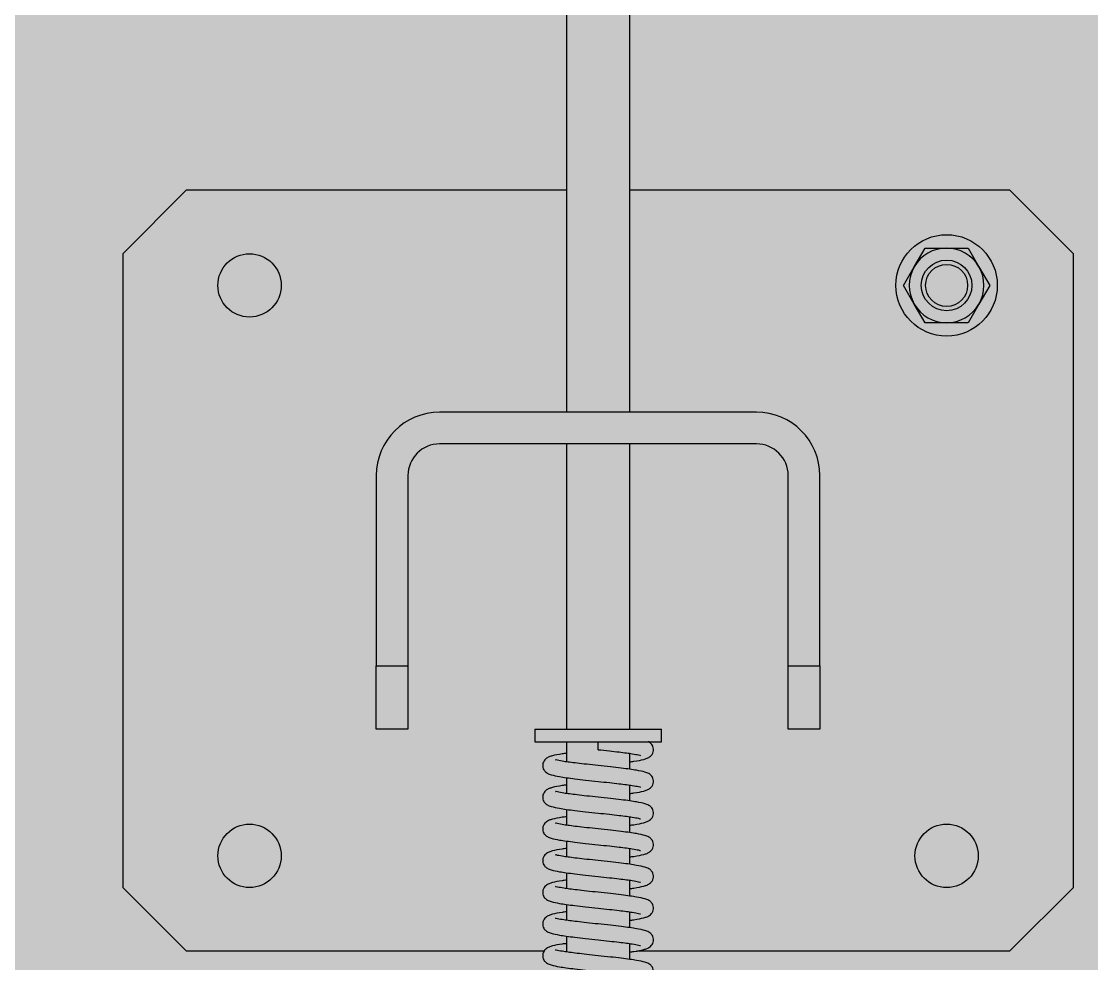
# Model space of a CAD drawing. Header units: millimetres. Extents: x 6622 to 532820, y 3370 to 359312.
# Drawn here: x 458690.5 to 458859.4, y 268535 to 268683.6 of the extents above; entities that cross this region are included whole.
import ezdxf

# ---------------------------------------------------------------- set-up
doc = ezdxf.new("R2010")
doc.units = ezdxf.units.MM

# ---------------------------------------------------------------- blocks, each defined once
blk = doc.blocks.new('A$C6F3A12F4')
at = {"color": 2, "linetype": 'Continuous', "lineweight": 25}
for p, q in [((45978.2, 1406.5), (45968.2, 1396.5)), ((46078.2, 1406.5), (45978.2, 1406.5)), ((46088.2, 1396.5), (46078.2, 1406.5)), ((45968.2, 1396.5), (45968.2, 1336.5)), ((46088.2, 1337.56), (46088.2, 1396.5)), ((45980.26, 1391.6), (45983.2, 1393.3)), ((45983.2, 1393.3), (45986.15, 1391.6)), ((45977.31, 1389.9), (45980.26, 1391.6)), ((45986.15, 1391.6), (45989.09, 1389.9)), ((45977.31, 1386.5), (45977.31, 1389.9)), ((45989.09, 1389.9), (45989.09, 1386.5)), ((45977.31, 1383.1), (45977.31, 1386.5)), ((45989.09, 1386.5), (45989.09, 1383.1)), ((45980.26, 1381.4), (45977.31, 1383.1)), ((45989.09, 1383.1), (45986.15, 1381.4)), ((45983.2, 1379.7), (45980.26, 1381.4)), ((45986.15, 1381.4), (45983.2, 1379.7)), ((46043.2, 1366.5), (46013.2, 1366.5)), ((46043.2, 1361.5), (46043.2, 1366.5)), ((46043.2, 1366.5), (46053.2, 1366.5)), ((46053.2, 1366.5), (46053.2, 1361.5)), ((46043.2, 1361.5), (46013.2, 1361.5)), ((46053.2, 1361.5), (46043.2, 1361.5)), ((46003.2, 1356.5), (46003.2, 1306.5)), ((46008.2, 1356.5), (46008.2, 1306.5)), ((46055.2, 1341.5), (46053.2, 1341.5)), ((46053.2, 1323.76), (46053.2, 1341.5)), ((46055.2, 1323.76), (46055.2, 1341.5)), ((46003.2, 1336.5), (45900, 1336.5)), ((46053.2, 1336.5), (46008.2, 1336.5)), ((46059.53, 1336.5), (46057.04, 1336.5)), ((46064.53, 1336.5), (46062.04, 1336.5)), ((46069.53, 1336.5), (46067.04, 1336.5)), ((46074.53, 1336.5), (46072.04, 1336.5)), ((46079.53, 1336.5), (46077.04, 1336.5)), ((46084.53, 1336.5), (46082.04, 1336.5)), ((46089.53, 1336.5), (46087.04, 1336.5)), ((46056.45, 1331.5), (46055.2, 1331.5)), ((45900, 1326.5), (46003.2, 1326.5)), ((45968.2, 1326.5), (45968.2, 1266.5)), ((46008.2, 1326.5), (46053.2, 1326.5)), ((46055.2, 1326.5), (46058.36, 1326.5)), ((46060.87, 1326.5), (46063.36, 1326.5)), ((46065.87, 1326.5), (46068.36, 1326.5)), ((46070.87, 1326.5), (46073.36, 1326.5)), ((46075.87, 1326.5), (46078.36, 1326.5)), ((46080.87, 1326.5), (46083.36, 1326.5)), ((46085.87, 1326.5), (46088.36, 1326.5)), ((46053.2, 1321.5), (46053.2, 1323.76)), ((46055.2, 1321.5), (46055.2, 1323.76)), ((46088.2, 1266.5), (46088.2, 1322.99)), ((46053.2, 1321.5), (46055.2, 1321.5)), ((46013.2, 1301.5), (46043.2, 1301.5)), ((46043.2, 1296.5), (46043.2, 1301.5)), ((46043.2, 1301.5), (46053.2, 1301.5)), ((46053.2, 1301.5), (46053.2, 1296.5)), ((46013.2, 1296.5), (46043.2, 1296.5)), ((46053.2, 1296.5), (46043.2, 1296.5)), ((45968.2, 1266.5), (45978.2, 1256.5)), ((46078.2, 1256.5), (46088.2, 1266.5)), ((45978.2, 1256.5), (46078.2, 1256.5))]:
    blk.add_line(p, q, dxfattribs=at)
for centre, radius in [((45983.2, 1386.5), 8), ((45983.2, 1386.5), 4), ((46073.2, 1386.5), 5), ((45983.2, 1386.5), 3.32), ((45983.2, 1276.5), 5), ((46073.2, 1276.5), 5)]:
    blk.add_circle(centre, radius, dxfattribs=at)
for centre, radius, start, end in [((45983.2, 1386.5), 5.89, 120, 180), ((45983.2, 1386.5), 5.89, 60, 120), ((45983.2, 1386.5), 5.89, 0, 60), ((45983.2, 1386.5), 5.89, 180, 240), ((45983.2, 1386.5), 5.89, 300, 0), ((45983.2, 1386.5), 5.89, 240, 300), ((46013.2, 1356.5), 10, 90, 180), ((46013.2, 1356.5), 5, 90, 180), ((46013.2, 1306.5), 10, 180, 270), ((46013.2, 1306.5), 5, 180, 270)]:
    blk.add_arc(centre, radius, start, end, dxfattribs=at)
for points, knots in [([(46058.37, 1336.5), (46058.34, 1336.72), (46058.22, 1337.67), (46058.05, 1338.5), (46057.83, 1339.21), (46057.59, 1339.68), (46057.2, 1340.04), (46056.82, 1340.22), (46056.37, 1340.27), (46055.94, 1340.17), (46055.65, 1340), (46055.38, 1339.74), (46055.25, 1339.58), (46055.21, 1339.44), (46055.2, 1339.41)], [0, 0, 0, 0, 0.080409, 0.345488, 0.464103, 0.579477, 0.640156, 0.700906, 0.75931, 0.812718, 0.857586, 0.895337, 0.976403, 1, 1, 1, 1]), ([(46063.36, 1336.5), (46063.33, 1336.72), (46063.22, 1337.67), (46063.04, 1338.5), (46062.83, 1339.21), (46062.59, 1339.68), (46062.2, 1340.04), (46061.81, 1340.22), (46061.37, 1340.27), (46060.94, 1340.17), (46060.65, 1339.99), (46060.37, 1339.74), (46060.17, 1339.41), (46059.94, 1338.83), (46059.73, 1337.81), (46059.53, 1336.5), (46059.35, 1335.12), (46059.15, 1333.42), (46058.95, 1331.55), (46058.77, 1329.75), (46058.59, 1328.23), (46058.45, 1327.03), (46058.28, 1325.92), (46058.15, 1325.17), (46058.03, 1324.79), (46058.04, 1324.8), (46058.05, 1324.81)], [0, 0, 0, 0, 0.026415, 0.113493, 0.152458, 0.190322, 0.210255, 0.230295, 0.249382, 0.266926, 0.281665, 0.294131, 0.320725, 0.372235, 0.449112, 0.497469, 0.55158, 0.611964, 0.678231, 0.739197, 0.794066, 0.842253, 0.884699, 0.950462, 0.992875, 1, 1, 1, 1]), ([(46068.36, 1336.5), (46068.34, 1336.72), (46068.22, 1337.67), (46068.04, 1338.5), (46067.83, 1339.21), (46067.59, 1339.68), (46067.21, 1340.04), (46066.82, 1340.22), (46066.37, 1340.27), (46065.94, 1340.17), (46065.65, 1340), (46065.37, 1339.74), (46065.17, 1339.41), (46064.94, 1338.83), (46064.73, 1337.81), (46064.52, 1336.5), (46064.35, 1335.12), (46064.15, 1333.42), (46063.95, 1331.55), (46063.77, 1329.75), (46063.59, 1328.23), (46063.44, 1327.03), (46063.28, 1325.92), (46063.16, 1325.17), (46063.02, 1324.79), (46063.04, 1324.8), (46063.05, 1324.81)], [0, 0, 0, 0, 0.026414, 0.11349, 0.152453, 0.190316, 0.210249, 0.230288, 0.249473, 0.266916, 0.281739, 0.29414, 0.320733, 0.372241, 0.449116, 0.497486, 0.551581, 0.611963, 0.678229, 0.739193, 0.79406, 0.842258, 0.884703, 0.950452, 0.992872, 1, 1, 1, 1]), ([(46073.36, 1336.5), (46073.34, 1336.72), (46073.22, 1337.67), (46073.05, 1338.5), (46072.83, 1339.21), (46072.59, 1339.68), (46072.21, 1340.04), (46071.82, 1340.22), (46071.37, 1340.27), (46070.95, 1340.17), (46070.65, 1340), (46070.38, 1339.74), (46070.16, 1339.41), (46069.95, 1338.83), (46069.73, 1337.81), (46069.52, 1336.5), (46069.35, 1335.12), (46069.15, 1333.42), (46068.96, 1331.55), (46068.76, 1329.75), (46068.59, 1328.23), (46068.44, 1327.03), (46068.28, 1325.92), (46068.15, 1325.17), (46068.03, 1324.79), (46068.04, 1324.8), (46068.04, 1324.81)], [0, 0, 0, 0, 0.026413, 0.113488, 0.152451, 0.190314, 0.210246, 0.230285, 0.24947, 0.266912, 0.281735, 0.294136, 0.320765, 0.372252, 0.449126, 0.497496, 0.55159, 0.611972, 0.678236, 0.739213, 0.794066, 0.842264, 0.884708, 0.950456, 0.992876, 1, 1, 1, 1]), ([(46078.37, 1336.5), (46078.34, 1336.72), (46078.22, 1337.67), (46078.04, 1338.5), (46077.83, 1339.21), (46077.59, 1339.68), (46077.2, 1340.04), (46076.82, 1340.22), (46076.37, 1340.27), (46075.94, 1340.17), (46075.65, 1339.99), (46075.38, 1339.74), (46075.16, 1339.41), (46074.95, 1338.83), (46074.73, 1337.81), (46074.52, 1336.5), (46074.35, 1335.12), (46074.15, 1333.42), (46073.95, 1331.55), (46073.76, 1329.75), (46073.59, 1328.23), (46073.44, 1327.03), (46073.28, 1325.92), (46073.15, 1325.17), (46073.03, 1324.79), (46073.04, 1324.8), (46073.04, 1324.81)], [0, 0, 0, 0, 0.026414, 0.113507, 0.152452, 0.190352, 0.210285, 0.230241, 0.249427, 0.266971, 0.28171, 0.294111, 0.320741, 0.37223, 0.449122, 0.497479, 0.551575, 0.611973, 0.678239, 0.739204, 0.794059, 0.842258, 0.884704, 0.950454, 0.992875, 1, 1, 1, 1]), ([(46083.36, 1336.5), (46083.34, 1336.72), (46083.22, 1337.67), (46083.04, 1338.5), (46082.83, 1339.21), (46082.59, 1339.68), (46082.2, 1340.04), (46081.81, 1340.22), (46081.37, 1340.27), (46080.94, 1340.17), (46080.65, 1340), (46080.37, 1339.74), (46080.17, 1339.41), (46079.94, 1338.83), (46079.73, 1337.81), (46079.53, 1336.5), (46079.35, 1335.12), (46079.15, 1333.42), (46078.95, 1331.55), (46078.77, 1329.75), (46078.59, 1328.23), (46078.45, 1327.03), (46078.28, 1325.92), (46078.15, 1325.17), (46078.03, 1324.79), (46078.04, 1324.8), (46078.05, 1324.81)], [0, 0, 0, 0, 0.026414, 0.113491, 0.152455, 0.190318, 0.210251, 0.230291, 0.249377, 0.266921, 0.281744, 0.294145, 0.320738, 0.372247, 0.449123, 0.497479, 0.551588, 0.611972, 0.678238, 0.739202, 0.79407, 0.842256, 0.884702, 0.950463, 0.992875, 1, 1, 1, 1]), ([(46088.36, 1336.5), (46088.34, 1336.72), (46088.22, 1337.67), (46088.05, 1338.5), (46087.83, 1339.21), (46087.59, 1339.68), (46087.21, 1340.04), (46086.82, 1340.22), (46086.37, 1340.27), (46085.95, 1340.17), (46085.65, 1340), (46085.37, 1339.74), (46085.17, 1339.41), (46084.94, 1338.83), (46084.73, 1337.81), (46084.52, 1336.5), (46084.35, 1335.12), (46084.15, 1333.42), (46083.96, 1331.55), (46083.76, 1329.75), (46083.59, 1328.23), (46083.44, 1327.03), (46083.28, 1325.92), (46083.16, 1325.17), (46083.02, 1324.79), (46083.04, 1324.8), (46083.05, 1324.81)], [0, 0, 0, 0, 0.0264137, 0.1134895, 0.1524533, 0.190316, 0.2102485, 0.2302879, 0.2494731, 0.2669158, 0.2817389, 0.2941396, 0.3207328, 0.3722408, 0.4491156, 0.4974862, 0.5515809, 0.6119635, 0.6782286, 0.7392061, 0.7940595, 0.8422582, 0.8847032, 0.9504518, 0.992872, 1, 1, 1, 1]), ([(46093.37, 1336.5), (46093.34, 1336.72), (46093.22, 1337.67), (46093.05, 1338.5), (46092.83, 1339.21), (46092.59, 1339.68), (46092.2, 1340.04), (46091.82, 1340.22), (46091.37, 1340.27), (46090.95, 1340.17), (46090.65, 1340), (46090.38, 1339.74), (46090.16, 1339.41), (46089.95, 1338.83), (46089.73, 1337.81), (46089.52, 1336.5), (46089.35, 1335.12), (46089.15, 1333.42), (46088.96, 1331.55), (46088.76, 1329.75), (46088.59, 1328.23), (46088.44, 1327.03), (46088.28, 1325.92), (46088.15, 1325.17), (46088.03, 1324.79), (46088.04, 1324.8), (46088.04, 1324.81)], [0, 0, 0, 0, 0.0264146, 0.1134935, 0.1524585, 0.1903589, 0.2102922, 0.2302487, 0.2494346, 0.2668779, 0.2817015, 0.2941026, 0.3207332, 0.3722225, 0.4490999, 0.4974723, 0.5515688, 0.6119535, 0.6782209, 0.7392005, 0.7940558, 0.8422562, 0.8847026, 0.9504535, 0.9928752, 1, 1, 1, 1]), ([(46056.45, 1331.5), (46056.51, 1332.1), (46056.63, 1333.25), (46056.81, 1334.77), (46056.95, 1335.97), (46057.12, 1337.08), (46057.25, 1337.83), (46057.37, 1338.21), (46057.36, 1338.2), (46057.35, 1338.19)], [0, 0, 0, 0, 0.189466, 0.359989, 0.509747, 0.641664, 0.846044, 0.977857, 1, 1, 1, 1]), ([(46061.45, 1331.5), (46061.52, 1332.1), (46061.64, 1333.25), (46061.81, 1334.77), (46061.96, 1335.97), (46062.12, 1337.08), (46062.25, 1337.83), (46062.37, 1338.21), (46062.36, 1338.2), (46062.36, 1338.19)], [0, 0, 0, 0, 0.189469, 0.359952, 0.509753, 0.641671, 0.846016, 0.977857, 1, 1, 1, 1]), ([(46066.45, 1331.5), (46066.51, 1332.1), (46066.64, 1333.25), (46066.81, 1334.77), (46066.96, 1335.97), (46067.12, 1337.08), (46067.24, 1337.83), (46067.38, 1338.21), (46067.36, 1338.2), (46067.35, 1338.19)], [0, 0, 0, 0, 0.189501, 0.359975, 0.509768, 0.641679, 0.846013, 0.977847, 1, 1, 1, 1]), ([(46071.45, 1331.5), (46071.51, 1332.1), (46071.63, 1333.25), (46071.81, 1334.77), (46071.95, 1335.97), (46072.12, 1337.08), (46072.25, 1337.83), (46072.37, 1338.21), (46072.36, 1338.2), (46072.35, 1338.19)], [0, 0, 0, 0, 0.189465, 0.359988, 0.509745, 0.641702, 0.846044, 0.977857, 1, 1, 1, 1]), ([(46076.45, 1331.5), (46076.51, 1332.1), (46076.64, 1333.25), (46076.81, 1334.77), (46076.96, 1335.97), (46077.12, 1337.08), (46077.25, 1337.83), (46077.37, 1338.21), (46077.36, 1338.2), (46077.36, 1338.19)], [0, 0, 0, 0, 0.189469, 0.359952, 0.509753, 0.641671, 0.846016, 0.977857, 1, 1, 1, 1]), ([(46081.45, 1331.5), (46081.51, 1332.1), (46081.64, 1333.25), (46081.81, 1334.77), (46081.96, 1335.97), (46082.12, 1337.08), (46082.25, 1337.83), (46082.37, 1338.21), (46082.36, 1338.2), (46082.36, 1338.19)], [0, 0, 0, 0, 0.189503, 0.359979, 0.509773, 0.641686, 0.846022, 0.977858, 1, 1, 1, 1]), ([(46086.45, 1331.5), (46086.51, 1332.1), (46086.64, 1333.25), (46086.81, 1334.77), (46086.96, 1335.97), (46087.12, 1337.08), (46087.24, 1337.83), (46087.38, 1338.21), (46087.36, 1338.2), (46087.35, 1338.19)], [0, 0, 0, 0, 0.189501, 0.359975, 0.509768, 0.641679, 0.846013, 0.977847, 1, 1, 1, 1]), ([(46057.03, 1326.5), (46057.06, 1326.28), (46057.18, 1325.33), (46057.35, 1324.5), (46057.57, 1323.79), (46057.81, 1323.32), (46058.2, 1322.96), (46058.58, 1322.78), (46059.03, 1322.73), (46059.46, 1322.83), (46059.75, 1323.01), (46060.02, 1323.26), (46060.24, 1323.59), (46060.45, 1324.17), (46060.67, 1325.19), (46060.88, 1326.5), (46061.05, 1327.88), (46061.24, 1329.58), (46061.38, 1330.84), (46061.45, 1331.5)], [0, 0, 0, 0, 0.038945, 0.167332, 0.224781, 0.280661, 0.31005, 0.339473, 0.36776, 0.393627, 0.415358, 0.433642, 0.472906, 0.54882, 0.662167, 0.733486, 0.813244, 0.902274, 1, 1, 1, 1]), ([(46062.04, 1326.5), (46062.06, 1326.28), (46062.18, 1325.33), (46062.35, 1324.5), (46062.57, 1323.79), (46062.81, 1323.32), (46063.19, 1322.96), (46063.58, 1322.78), (46064.03, 1322.73), (46064.45, 1322.83), (46064.75, 1323), (46065.03, 1323.26), (46065.23, 1323.59), (46065.46, 1324.17), (46065.67, 1325.19), (46065.88, 1326.5), (46066.05, 1327.88), (46066.25, 1329.58), (46066.38, 1330.84), (46066.45, 1331.5)], [0, 0, 0, 0, 0.038945, 0.167332, 0.224781, 0.280607, 0.309996, 0.339542, 0.367829, 0.393547, 0.415403, 0.433687, 0.472896, 0.548841, 0.662187, 0.733506, 0.813265, 0.902294, 1, 1, 1, 1]), ([(46067.04, 1326.5), (46067.06, 1326.28), (46067.18, 1325.33), (46067.36, 1324.5), (46067.57, 1323.79), (46067.81, 1323.32), (46068.19, 1322.96), (46068.58, 1322.78), (46069.03, 1322.73), (46069.46, 1322.83), (46069.75, 1323), (46070.03, 1323.26), (46070.23, 1323.59), (46070.46, 1324.17), (46070.67, 1325.19), (46070.87, 1326.5), (46071.05, 1327.88), (46071.25, 1329.58), (46071.38, 1330.84), (46071.45, 1331.5)], [0, 0, 0, 0, 0.038945, 0.1673315, 0.2247805, 0.2806061, 0.3099951, 0.3395416, 0.3676824, 0.3935494, 0.4154049, 0.4336887, 0.4728984, 0.5488428, 0.6621887, 0.7334859, 0.8132649, 0.9022944, 1, 1, 1, 1]), ([(46072.03, 1326.5), (46072.06, 1326.28), (46072.19, 1325.33), (46072.36, 1324.5), (46072.57, 1323.79), (46072.81, 1323.32), (46073.2, 1322.96), (46073.59, 1322.78), (46074.03, 1322.73), (46074.46, 1322.83), (46074.75, 1323.01), (46075.03, 1323.26), (46075.23, 1323.59), (46075.46, 1324.17), (46075.67, 1325.19), (46075.87, 1326.5), (46076.05, 1327.88), (46076.25, 1329.58), (46076.38, 1330.84), (46076.45, 1331.5)], [0, 0, 0, 0, 0.038965, 0.167349, 0.224769, 0.280647, 0.310036, 0.339582, 0.367722, 0.393589, 0.415319, 0.433699, 0.472907, 0.548851, 0.662195, 0.733491, 0.813268, 0.902296, 1, 1, 1, 1]), ([(46077.03, 1326.5), (46077.06, 1326.28), (46077.18, 1325.33), (46077.35, 1324.5), (46077.57, 1323.79), (46077.81, 1323.32), (46078.2, 1322.96), (46078.58, 1322.78), (46079.03, 1322.73), (46079.45, 1322.83), (46079.75, 1323), (46080.02, 1323.26), (46080.24, 1323.59), (46080.45, 1324.17), (46080.67, 1325.19), (46080.88, 1326.5), (46081.05, 1327.88), (46081.25, 1329.58), (46081.38, 1330.84), (46081.45, 1331.5)], [0, 0, 0, 0, 0.038947, 0.167339, 0.224791, 0.280673, 0.310064, 0.339488, 0.367777, 0.393496, 0.415352, 0.433637, 0.472902, 0.54882, 0.662172, 0.733494, 0.813256, 0.90229, 1, 1, 1, 1]), ([(46082.04, 1326.5), (46082.06, 1326.28), (46082.18, 1325.33), (46082.35, 1324.5), (46082.57, 1323.79), (46082.81, 1323.32), (46083.19, 1322.96), (46083.58, 1322.78), (46084.03, 1322.73), (46084.45, 1322.83), (46084.75, 1323), (46085.03, 1323.26), (46085.23, 1323.59), (46085.46, 1324.17), (46085.67, 1325.19), (46085.88, 1326.5), (46086.05, 1327.88), (46086.25, 1329.58), (46086.38, 1330.84), (46086.45, 1331.5)], [0, 0, 0, 0, 0.038945, 0.167332, 0.224781, 0.280607, 0.309996, 0.339542, 0.367829, 0.393547, 0.415403, 0.433687, 0.472896, 0.548841, 0.662187, 0.733506, 0.813265, 0.902294, 1, 1, 1, 1]), ([(46087.04, 1326.5), (46087.06, 1326.28), (46087.18, 1325.33), (46087.36, 1324.5), (46087.57, 1323.79), (46087.81, 1323.32), (46088.2, 1322.96), (46088.59, 1322.78), (46089.03, 1322.73), (46089.46, 1322.83), (46089.75, 1323), (46090.03, 1323.26), (46090.23, 1323.59), (46090.46, 1324.17), (46090.67, 1325.19), (46090.87, 1326.5), (46091.05, 1327.88), (46091.25, 1329.58), (46091.38, 1330.84), (46091.45, 1331.5)], [0, 0, 0, 0, 0.038945, 0.1673315, 0.2247805, 0.2806061, 0.3099951, 0.3395416, 0.3676824, 0.3935494, 0.4154049, 0.4336887, 0.4728984, 0.5488428, 0.6621887, 0.7334859, 0.8132649, 0.9022944, 1, 1, 1, 1])]:
    blk.add_open_spline(points, degree=3, knots=knots, dxfattribs=at)

msp = doc.modelspace()

# ---------------------------------------------------------------- hatches: boundary and pattern name
h = msp.add_hatch()
h.set_pattern_fill('ANGLE', color=3, scale=5)
h.set_pattern_definition([(0, (0, 0), (0, 34.925), [25.4, -9.525]), (90, (0, 0), (-34.925, 2e-15), [25.4, -9.525])])
edge = h.paths.add_edge_path()
edge.add_line((457414.55, 270044.997), (457414.55, 267907.595))
edge.add_line((457535, 270044.997), (457535, 268040))
edge.add_line((472399.364, 268040), (457535, 268040))
edge.add_line((472503.909, 267907.595), (457414.55, 267907.595))
edge.add_line((472399.364, 269994.998), (472399.364, 268040))
edge.add_line((472503.909, 269994.998), (472503.909, 267907.595))
h.paths.add_polyline_path([(455537.256, 268490), (455537.256, 269590), (455087.256, 269590), (455087.256, 268490)], flags=9)

# ---------------------------------------------------------------- block references
at = {"color": 0, "rotation": 270}
msp.add_blockref('A$C6F3A12F4', (457450, 314625.198), dxfattribs=at)

doc.saveas('drawing.dxf')
